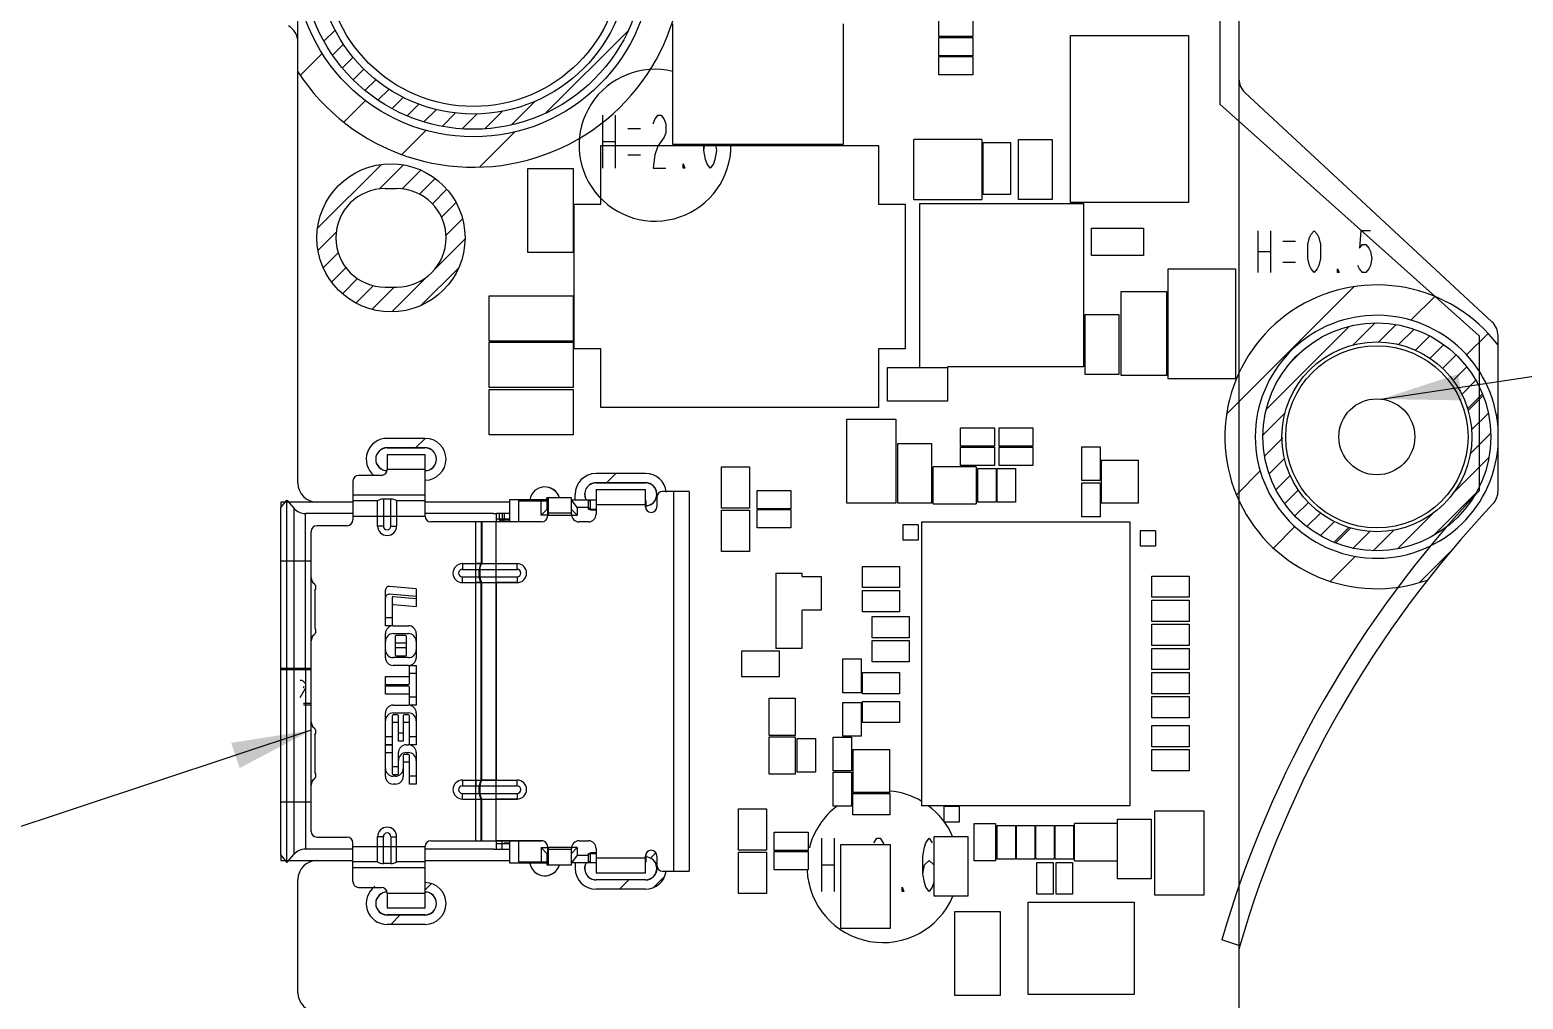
# Model space of a CAD drawing. Header units: millimetres. Extents: x 0 to 841, y 0 to 594.
# Drawn here: x 289.22 to 328.53, y 429.23 to 454.76 of the extents above; entities that cross this region are included whole.
import ezdxf

# ---------------------------------------------------------------- set-up
doc = ezdxf.new("R2010")
doc.units = ezdxf.units.MM
doc.header["$LTSCALE"] = 46.255
doc.layers.get('0').update_dxf_attribs({"linetype": 'CONTINUOUS'})
for name, color, linetype in [('ASSEM_MEM', 7, 'CONTINUOUS'), ('DETAIL', 7, 'CONTINUOUS'), ('TAI-T_TMPC0624H-1R5MG-D_2P_1', 7, 'CONTINUOUS'), ('TPC12_53', 7, 'CONTINUOUS'), ('TPC12_54', 7, 'CONTINUOUS'), ('TPC12_55', 7, 'CONTINUOUS')]:
    doc.layers.add(name, color=color, linetype=linetype)
doc.styles.get("Standard").update_dxf_attribs({"font": 'txt', "width": 0.8})
doc.dimstyles.get("Standard").update_dxf_attribs({"dimtxt": 3, "dimasz": 2.1, "dimexe": 2, "dimexo": 1, "dimtad": 1, "dimzin": 0, "dimdsep": 46, "dimtxsty": 'STANDARD', "dimblk": '_FILLED', "dimblk1": '_FILLED', "dimblk2": '_FILLED', "dimcen": 0.09, "dimazin": 0, "dimtol": 1, "dimtp": 0.01, "dimtm": 0.01, "dimtfac": 1, "dimtofl": 0, "dimtmove": 0, "dimatfit": 3, "dimldrblk": '_FILLED', "dimfxl": 1, "dimtolj": 1, "dimtzin": 0, "dimarcsym": 0})

# ---------------------------------------------------------------- blocks, each defined once
blk = doc.blocks.new('_FILLED')
at = {"color": 0, "linetype": 'BYBLOCK'}
blk.add_solid([(0, 0), (-1, 0.167), (-1, -0.167)], dxfattribs=at)

msp = doc.modelspace()

# ---------------------------------------------------------------- linework, layer by layer
at = {"layer": 'ASSEM_MEM', "color": 4, "linetype": 'CONTINUOUS'}
for p, q in [((296.277, 453.658), (296.277, 465.702)), ((320.547, 465.702), (320.547, 452.802)), ((321.047, 465.202), (321.047, 430.495)), ((320.547, 452.802), (327.367, 446.703)), ((327.707, 447.069), (321.207, 453.103)), ((298.577, 450.582), (298.877, 450.582)), ((298.577, 447.982), (298.877, 447.982)), ((327.367, 446.703), (327.367, 442.619)), ((327.867, 442.619), (327.867, 446.703)), ((299.627, 444.002), (298.627, 444.002)), ((299.627, 443.752), (298.627, 443.752)), ((305.427, 443.077), (304.127, 443.077)), ((305.427, 442.827), (304.127, 442.827)), ((295.827, 442.322), (295.827, 442.177)), ((297.727, 442.322), (295.827, 442.322)), ((301.852, 442.322), (299.627, 442.322)), ((303.577, 442.382), (303.577, 442.527)), ((295.827, 433.027), (295.827, 432.882)), ((295.827, 432.882), (297.727, 432.882)), ((299.627, 432.882), (301.852, 432.882)), ((303.577, 432.822), (303.577, 432.677)), ((305.427, 432.377), (304.127, 432.377)), ((305.427, 432.127), (304.127, 432.127)), ((299.627, 431.452), (298.627, 431.452)), ((299.627, 431.202), (298.627, 431.202)), ((321.067, 430.635), (320.593, 430.796))]:
    msp.add_line(p, q, dxfattribs=at)
at = {"layer": 'ASSEM_MEM', "color": 7, "linetype": 'CONTINUOUS'}
for p, q in [((321.047, 465.202), (321.047, 453.47)), ((306.148, 451.74), (306.148, 454.921)), ((310.626, 454.921), (310.626, 451.74)), ((313.15, 454.587), (313.15, 455.07)), ((314.039, 455.07), (314.039, 454.587)), ((314.039, 454.587), (313.15, 454.587)), ((313.15, 454.079), (313.15, 454.562)), ((313.15, 454.562), (314.039, 454.562)), ((314.039, 454.562), (314.039, 454.079)), ((316.614, 450.217), (316.614, 454.614)), ((316.614, 454.614), (319.718, 454.614)), ((319.718, 454.614), (319.718, 450.217)), ((314.039, 454.079), (313.15, 454.079)), ((313.15, 453.571), (313.15, 454.054)), ((313.15, 454.054), (314.039, 454.054)), ((314.039, 454.054), (314.039, 453.571)), ((296.277, 442.822), (296.277, 453.658)), ((314.039, 453.571), (313.15, 453.571)), ((327.707, 447.069), (321.207, 453.103)), ((310.626, 451.74), (306.148, 451.74)), ((312.494, 450.295), (312.494, 451.87)), ((314.28, 451.87), (312.494, 451.87)), ((314.28, 451.87), (314.28, 450.295)), ((314.312, 450.422), (314.312, 451.793)), ((314.312, 451.793), (315.036, 451.793)), ((315.036, 451.793), (315.036, 450.422)), ((315.245, 450.295), (315.245, 451.87)), ((315.245, 451.87), (316.134, 451.87)), ((316.134, 451.87), (316.134, 450.295)), ((302.329, 448.898), (302.329, 451.108)), ((302.329, 451.108), (303.523, 451.108)), ((303.523, 451.108), (303.523, 448.898)), ((298.577, 450.582), (298.877, 450.582)), ((315.036, 450.422), (314.312, 450.422)), ((312.494, 450.295), (314.28, 450.295)), ((312.65, 445.87), (312.65, 450.185)), ((312.65, 450.185), (316.952, 450.185)), ((316.134, 450.295), (315.245, 450.295)), ((319.718, 450.217), (316.614, 450.217)), ((316.952, 450.185), (316.952, 445.883)), ((317.163, 448.815), (317.163, 449.539)), ((317.163, 449.539), (318.534, 449.539)), ((318.534, 449.539), (318.534, 448.815)), ((303.523, 448.898), (302.329, 448.898)), ((318.534, 448.815), (317.163, 448.815)), ((319.182, 445.57), (319.182, 448.466)), ((319.182, 448.466), (320.96, 448.466)), ((320.96, 448.466), (320.96, 445.57)), ((298.877, 447.982), (298.877, 447.982)), ((301.313, 446.561), (301.313, 447.755)), ((301.313, 447.755), (303.523, 447.755)), ((303.523, 447.755), (303.523, 446.561)), ((317.95, 445.659), (317.95, 447.869)), ((317.95, 447.869), (319.144, 447.869)), ((319.144, 447.869), (319.144, 445.659)), ((316.998, 445.685), (316.998, 447.26)), ((316.998, 447.26), (317.887, 447.26)), ((317.887, 447.26), (317.887, 445.685)), ((303.523, 446.561), (301.313, 446.561)), ((301.313, 445.342), (301.313, 446.536)), ((301.313, 446.536), (303.523, 446.536)), ((303.523, 446.536), (303.523, 445.342)), ((311.801, 444.981), (311.801, 445.87)), ((311.801, 445.87), (313.376, 445.87)), ((316.952, 445.883), (313.376, 445.883)), ((313.376, 445.87), (313.376, 444.981)), ((303.523, 445.342), (301.313, 445.342)), ((317.887, 445.685), (316.998, 445.685)), ((319.144, 445.659), (317.95, 445.659)), ((320.96, 445.57), (319.182, 445.57)), ((301.313, 444.097), (301.313, 445.291)), ((301.313, 445.291), (303.523, 445.291)), ((303.523, 445.291), (303.523, 444.097)), ((313.376, 444.981), (311.801, 444.981)), ((310.724, 442.292), (310.724, 444.506)), ((310.724, 444.506), (312.019, 444.506)), ((312.019, 444.506), (312.019, 442.292)), ((313.721, 443.792), (313.721, 444.275)), ((313.721, 444.275), (314.61, 444.275)), ((314.61, 444.275), (314.61, 443.792)), ((314.737, 443.792), (314.737, 444.275)), ((314.737, 444.275), (315.626, 444.275)), ((315.626, 444.275), (315.626, 443.792)), ((298.632, 443.756), (299.622, 443.756)), ((303.523, 444.097), (301.313, 444.097)), ((312.07, 442.294), (312.07, 443.869)), ((312.07, 443.869), (312.959, 443.869)), ((312.959, 443.869), (312.959, 442.294)), ((314.61, 443.792), (313.721, 443.792)), ((313.721, 443.284), (313.721, 443.767)), ((313.721, 443.767), (314.61, 443.767)), ((314.61, 443.767), (314.61, 443.284)), ((315.626, 443.792), (314.737, 443.792)), ((314.737, 443.284), (314.737, 443.767)), ((314.737, 443.767), (315.626, 443.767)), ((315.626, 443.767), (315.626, 443.284)), ((316.909, 442.891), (316.909, 443.78)), ((316.909, 443.78), (317.391, 443.78)), ((317.391, 443.78), (317.391, 442.891)), ((298.627, 443.576), (298.627, 443.177)), ((298.629, 443.577), (299.625, 443.577)), ((299.627, 441.952), (299.627, 443.576)), ((317.423, 443.424), (317.423, 442.294)), ((317.423, 443.424), (318.401, 443.424)), ((318.401, 442.294), (318.401, 443.424)), ((298.477, 443.027), (297.877, 443.027)), ((307.426, 442.165), (307.426, 443.251)), ((307.426, 443.251), (308.163, 443.251)), ((308.163, 443.251), (308.163, 442.165)), ((312.997, 442.275), (312.997, 443.253)), ((314.128, 443.253), (312.997, 443.253)), ((314.61, 443.284), (313.721, 443.284)), ((314.128, 443.253), (314.128, 442.275)), ((314.178, 442.319), (314.178, 443.208)), ((314.178, 443.208), (314.661, 443.208)), ((314.661, 443.208), (314.661, 442.319)), ((314.686, 442.319), (314.686, 443.208)), ((314.686, 443.208), (315.169, 443.208)), ((315.626, 443.284), (314.737, 443.284)), ((315.169, 443.208), (315.169, 442.319)), ((297.727, 442.877), (297.727, 441.852)), ((304.127, 442.652), (304.127, 442.002)), ((304.127, 442.652), (305.427, 442.652)), ((304.129, 442.831), (305.425, 442.831)), ((305.427, 442.202), (305.427, 442.652)), ((306.577, 442.602), (305.877, 442.602)), ((306.577, 442.602), (306.577, 432.602)), ((308.366, 442.149), (308.366, 442.632)), ((308.366, 442.632), (309.255, 442.632)), ((309.255, 442.632), (309.255, 442.149)), ((317.391, 442.891), (316.909, 442.891)), ((316.909, 441.938), (316.909, 442.827)), ((316.909, 442.827), (317.391, 442.827)), ((317.391, 442.827), (317.391, 441.938)), ((327.867, 442.619), (327.867, 442.618)), ((295.827, 442.177), (295.984, 442.372)), ((295.827, 433.027), (295.827, 442.177)), ((295.984, 437.952), (295.984, 442.372)), ((295.984, 442.372), (296.18, 442.154)), ((298.377, 442.352), (297.727, 442.352)), ((298.377, 441.693), (298.377, 442.352)), ((298.727, 442.402), (298.527, 442.402)), ((298.877, 442.352), (298.877, 441.693)), ((299.627, 442.352), (298.877, 442.352)), ((301.852, 442.382), (301.852, 441.802)), ((302.877, 442.382), (301.852, 442.382)), ((302.086, 442.357), (302.086, 441.802)), ((302.086, 442.357), (302.827, 442.357)), ((302.677, 441.982), (302.677, 442.382)), ((302.827, 442.382), (302.827, 442.432)), ((303.477, 442.432), (302.827, 442.432)), ((302.827, 442.382), (302.827, 442.132)), ((302.847, 442.382), (302.847, 441.952)), ((302.877, 441.982), (302.877, 442.432)), ((303.477, 442.002), (303.477, 442.432)), ((303.627, 442.182), (303.477, 442.382)), ((303.477, 442.382), (304.127, 442.382)), ((303.627, 442.182), (303.627, 441.982)), ((303.927, 442.182), (303.627, 442.182)), ((303.927, 442.132), (303.927, 442.382)), ((303.927, 442.357), (303.977, 442.357)), ((303.977, 442.107), (303.977, 442.357)), ((305.447, 442.357), (305.427, 442.357)), ((305.447, 442.131), (305.447, 442.357)), ((305.727, 442.452), (305.727, 442.202)), ((308.163, 442.165), (307.426, 442.165)), ((312.019, 442.292), (310.724, 442.292)), ((312.959, 442.294), (312.07, 442.294)), ((312.997, 442.275), (314.128, 442.275)), ((314.661, 442.319), (314.178, 442.319)), ((315.169, 442.319), (314.686, 442.319)), ((318.401, 442.294), (317.423, 442.294)), ((297.727, 442.022), (296.477, 442.022)), ((301.43, 442.022), (299.627, 442.022)), ((302.697, 441.802), (299.777, 441.802)), ((301.502, 441.802), (301.502, 442.022)), ((301.852, 442.022), (301.502, 442.022)), ((301.852, 441.872), (301.502, 441.872)), ((301.588, 441.852), (301.852, 441.852)), ((302.827, 442.132), (302.677, 441.982)), ((302.847, 441.982), (302.677, 441.982)), ((302.847, 442.132), (302.827, 442.132)), ((302.847, 441.982), (302.877, 441.982)), ((303.627, 441.982), (303.477, 442.132)), ((303.48, 441.982), (303.627, 441.982)), ((303.927, 441.802), (303.677, 441.802)), ((303.977, 442.157), (303.927, 442.157)), ((304.127, 442.132), (303.927, 442.132)), ((304.127, 442.107), (303.977, 442.107)), ((307.426, 441.022), (307.426, 442.108)), ((307.426, 442.108), (308.163, 442.108)), ((308.163, 442.108), (308.163, 441.022)), ((309.255, 442.149), (308.366, 442.149)), ((308.366, 441.641), (308.366, 442.124)), ((308.366, 442.124), (309.255, 442.124)), ((309.255, 442.124), (309.255, 441.641)), ((312.698, 434.327), (312.698, 441.802)), ((312.698, 441.802), (318.173, 441.802)), ((317.391, 441.938), (316.909, 441.938)), ((318.173, 441.802), (318.173, 434.327)), ((296.627, 433.652), (296.627, 441.552)), ((297.577, 441.702), (296.777, 441.702)), ((309.255, 441.641), (308.366, 441.641)), ((308.163, 441.022), (307.426, 441.022)), ((300.609, 440.702), (300.959, 440.702)), ((300.609, 440.702), (302.047, 440.702)), ((301.121, 440.701), (301.1, 440.702)), ((301.121, 440.701), (302.047, 440.702)), ((311.137, 440.071), (311.137, 440.63)), ((311.137, 440.63), (312.115, 440.63)), ((312.115, 440.63), (312.115, 440.071)), ((300.609, 440.202), (302.047, 440.202)), ((301.1, 440.202), (300.959, 440.202)), ((301.1, 440.202), (301.121, 440.202)), ((301.121, 440.201), (301.497, 440.201)), ((302.047, 440.202), (301.497, 440.202)), ((308.862, 440.451), (308.862, 438.465)), ((308.862, 440.451), (309.548, 440.451)), ((309.548, 440.363), (309.548, 440.451)), ((309.548, 440.363), (310.05, 440.363)), ((310.05, 440.363), (310.05, 439.474)), ((318.757, 439.817), (318.757, 440.376)), ((318.757, 440.376), (319.735, 440.376)), ((319.735, 440.376), (319.735, 439.817)), ((296.727, 440.002), (296.727, 439.002)), ((298.582, 439.272), (298.582, 440.002)), ((299.392, 440.04), (298.691, 440.101)), ((299.392, 439.833), (298.691, 439.895)), ((298.762, 439.812), (298.762, 439.272)), ((298.789, 439.837), (299.392, 439.784)), ((299.392, 440.04), (299.392, 439.784)), ((299.392, 439.833), (299.392, 439.577)), ((312.115, 440.071), (311.137, 440.071)), ((311.137, 439.436), (311.137, 439.995)), ((311.137, 439.995), (312.115, 439.995)), ((312.115, 439.995), (312.115, 439.436)), ((319.735, 439.817), (318.757, 439.817)), ((298.582, 439.065), (298.582, 439.795)), ((298.762, 439.605), (298.762, 439.065)), ((298.789, 439.63), (299.392, 439.577)), ((309.548, 438.465), (309.548, 439.474)), ((310.05, 439.474), (309.548, 439.474)), ((312.115, 439.436), (311.137, 439.436)), ((318.757, 439.182), (318.757, 439.741)), ((318.757, 439.741), (319.735, 439.741)), ((319.735, 439.741), (319.735, 439.182)), ((298.762, 439.272), (298.582, 439.272)), ((298.762, 439.065), (298.582, 439.065)), ((298.787, 439.067), (299.187, 439.067)), ((311.392, 438.751), (311.392, 439.31)), ((311.392, 439.31), (312.37, 439.31)), ((312.37, 439.31), (312.37, 438.751)), ((319.735, 439.182), (318.757, 439.182)), ((318.757, 438.547), (318.757, 439.106)), ((318.757, 439.106), (319.735, 439.106)), ((319.735, 439.106), (319.735, 438.547)), ((298.582, 438.432), (298.582, 438.862)), ((298.582, 438.225), (298.582, 438.655)), ((298.787, 438.86), (299.187, 438.86)), ((298.837, 438.787), (298.837, 438.507)), ((299.112, 438.812), (298.862, 438.812)), ((299.137, 438.507), (299.137, 438.787)), ((299.392, 438.862), (299.392, 438.432)), ((299.392, 438.655), (299.392, 438.225)), ((312.37, 438.751), (311.392, 438.751)), ((311.392, 438.116), (311.392, 438.675)), ((311.392, 438.675), (312.37, 438.675)), ((312.37, 438.675), (312.37, 438.116)), ((298.837, 438.58), (298.837, 438.3)), ((299.112, 438.605), (298.862, 438.605)), ((299.112, 438.482), (298.862, 438.482)), ((298.862, 438.275), (299.112, 438.275)), ((299.137, 438.3), (299.137, 438.58)), ((307.959, 437.722), (307.959, 438.408)), ((307.959, 438.408), (308.943, 438.408)), ((309.545, 438.465), (308.86, 438.465)), ((308.943, 438.408), (308.943, 437.722)), ((319.735, 438.547), (318.757, 438.547)), ((318.757, 437.912), (318.757, 438.471)), ((318.757, 438.471), (319.735, 438.471)), ((319.735, 438.471), (319.735, 437.912)), ((295.827, 437.952), (296.627, 437.952)), ((296.605, 437.902), (295.827, 437.902)), ((295.984, 432.832), (295.984, 437.902)), ((299.187, 438.227), (298.787, 438.227)), ((299.187, 438.02), (298.787, 438.02)), ((299.212, 437.754), (299.212, 438.022)), ((299.212, 438.022), (299.392, 438.022)), ((299.392, 438.022), (299.392, 437.182)), ((310.622, 437.303), (310.622, 438.192)), ((310.622, 438.192), (311.105, 438.192)), ((311.105, 438.192), (311.105, 437.303)), ((312.37, 438.116), (311.392, 438.116)), ((319.735, 437.912), (318.757, 437.912)), ((298.582, 437.474), (298.582, 437.729)), ((298.582, 437.729), (299.187, 437.729)), ((298.582, 437.268), (298.582, 437.523)), ((298.582, 437.523), (299.187, 437.523)), ((299.187, 437.474), (298.582, 437.474)), ((299.212, 437.548), (299.212, 437.815)), ((299.212, 437.815), (299.392, 437.815)), ((299.212, 437.182), (299.212, 437.449)), ((299.392, 437.815), (299.392, 436.975)), ((308.943, 437.722), (307.959, 437.722)), ((311.137, 437.277), (311.137, 437.836)), ((311.137, 437.836), (312.115, 437.836)), ((312.115, 437.836), (312.115, 437.277)), ((318.757, 437.277), (318.757, 437.836)), ((318.757, 437.836), (319.735, 437.836)), ((319.735, 437.836), (319.735, 437.277)), ((296.341, 437.177), (296.47, 437.402)), ((299.187, 437.268), (298.582, 437.268)), ((299.212, 436.975), (299.212, 437.242)), ((299.392, 437.182), (299.212, 437.182)), ((308.679, 436.176), (308.679, 437.16)), ((308.679, 437.16), (309.365, 437.16)), ((309.365, 437.16), (309.365, 436.176)), ((311.105, 437.303), (310.622, 437.303)), ((312.115, 437.277), (311.137, 437.277)), ((311.137, 436.515), (311.137, 437.074)), ((311.137, 437.074), (312.115, 437.074)), ((312.115, 437.074), (312.115, 436.515)), ((319.735, 437.277), (318.757, 437.277)), ((318.757, 436.642), (318.757, 437.201)), ((318.757, 437.201), (319.735, 437.201)), ((319.735, 437.201), (319.735, 436.642)), ((296.427, 437.027), (296.627, 437.027)), ((296.627, 436.977), (296.427, 436.977)), ((298.582, 436.137), (298.582, 436.772)), ((298.762, 436.697), (298.762, 436.137)), ((298.787, 436.977), (299.187, 436.977)), ((298.787, 436.77), (299.187, 436.77)), ((298.9, 436.722), (298.787, 436.722)), ((298.925, 436.237), (298.925, 436.697)), ((299.05, 436.697), (299.05, 436.237)), ((299.187, 436.722), (299.075, 436.722)), ((299.392, 436.975), (299.212, 436.975)), ((299.212, 436.137), (299.212, 436.697)), ((299.392, 436.772), (299.392, 436.137)), ((310.622, 436.16), (310.622, 437.049)), ((310.622, 437.049), (311.105, 437.049)), ((311.105, 437.049), (311.105, 436.16)), ((298.582, 435.93), (298.582, 436.565)), ((298.762, 436.49), (298.762, 435.93)), ((298.899, 436.515), (298.787, 436.515)), ((298.924, 436.03), (298.924, 436.49)), ((299.049, 436.49), (299.049, 436.03)), ((299.187, 436.515), (299.074, 436.515)), ((299.212, 435.93), (299.212, 436.49)), ((299.392, 436.565), (299.392, 435.93)), ((312.115, 436.515), (311.137, 436.515)), ((319.735, 436.642), (318.757, 436.642)), ((318.757, 435.88), (318.757, 436.439)), ((318.757, 436.439), (319.735, 436.439)), ((319.735, 436.439), (319.735, 435.88)), ((296.727, 436.202), (296.727, 435.202)), ((298.762, 436.137), (298.582, 436.137)), ((298.582, 435.307), (298.582, 435.932)), ((298.582, 435.932), (298.762, 435.932)), ((298.762, 435.93), (298.582, 435.93)), ((298.762, 435.932), (298.762, 435.382)), ((299.049, 436.03), (298.924, 436.03)), ((299.05, 436.237), (298.925, 436.237)), ((299.13, 435.932), (299.187, 435.932)), ((299.392, 436.137), (299.212, 436.137)), ((299.392, 435.93), (299.212, 435.93)), ((309.365, 436.176), (308.679, 436.176)), ((308.679, 435.16), (308.679, 436.144)), ((308.679, 436.144), (309.365, 436.144)), ((309.365, 436.144), (309.365, 435.16)), ((309.416, 435.207), (309.416, 436.096)), ((309.416, 436.096), (309.898, 436.096)), ((309.898, 436.096), (309.898, 435.207)), ((310.368, 435.245), (310.368, 436.134)), ((310.368, 436.134), (310.851, 436.134)), ((311.105, 436.16), (310.622, 436.16)), ((310.851, 436.134), (310.851, 435.245)), ((319.735, 435.88), (318.757, 435.88)), ((298.582, 435.1), (298.582, 435.725)), ((298.582, 435.725), (298.762, 435.725)), ((298.762, 435.725), (298.762, 435.175)), ((298.924, 435.175), (298.924, 435.52)), ((298.925, 435.382), (298.925, 435.727)), ((299.05, 435.652), (299.05, 435.307)), ((299.187, 435.677), (299.075, 435.677)), ((299.129, 435.725), (299.187, 435.725)), ((299.212, 435.102), (299.212, 435.652)), ((299.392, 435.727), (299.392, 435.102)), ((299.392, 435.52), (299.392, 434.895)), ((310.883, 435.804), (310.883, 434.674)), ((310.883, 435.804), (311.861, 435.804)), ((311.861, 434.674), (311.861, 435.804)), ((318.757, 435.245), (318.757, 435.804)), ((318.757, 435.804), (319.735, 435.804)), ((319.735, 435.804), (319.735, 435.245)), ((298.787, 435.357), (298.9, 435.357)), ((298.787, 435.15), (298.899, 435.15)), ((298.845, 435.102), (298.787, 435.102)), ((299.049, 435.445), (299.049, 435.1)), ((299.187, 435.47), (299.074, 435.47)), ((299.212, 434.895), (299.212, 435.445)), ((299.392, 435.102), (299.212, 435.102)), ((309.365, 435.16), (308.679, 435.16)), ((309.898, 435.207), (309.416, 435.207)), ((310.851, 435.245), (310.368, 435.245)), ((310.368, 434.318), (310.368, 435.207)), ((310.368, 435.207), (310.851, 435.207)), ((310.851, 435.207), (310.851, 434.318)), ((319.735, 435.245), (318.757, 435.245)), ((298.844, 434.895), (298.787, 434.895)), ((299.392, 434.895), (299.212, 434.895)), ((300.609, 435.002), (302.047, 435.002)), ((300.609, 435.002), (300.959, 435.002)), ((300.959, 435.001), (301.1, 435.001)), ((301.1, 435.002), (301.121, 435.002)), ((300.609, 434.502), (302.047, 434.502)), ((301.1, 434.502), (301.121, 434.502)), ((301.121, 434.502), (301.497, 434.502)), ((302.047, 434.502), (301.497, 434.502)), ((310.851, 434.318), (310.368, 434.318)), ((311.861, 434.674), (310.883, 434.674)), ((310.884, 434.09), (310.884, 434.649)), ((310.884, 434.649), (311.862, 434.649)), ((311.862, 434.649), (311.862, 434.09)), ((318.173, 434.327), (312.698, 434.327)), ((307.878, 433.159), (307.878, 434.245)), ((307.878, 434.245), (308.615, 434.245)), ((308.615, 434.245), (308.615, 433.159)), ((311.862, 434.09), (310.884, 434.09)), ((317.849, 432.401), (317.849, 433.975)), ((317.849, 433.975), (318.738, 433.975)), ((318.738, 433.975), (318.738, 432.401)), ((318.829, 431.975), (318.829, 434.19)), ((318.829, 434.19), (320.124, 434.19)), ((320.124, 434.19), (320.124, 431.975)), ((308.818, 433.143), (308.818, 433.626)), ((308.818, 433.626), (309.707, 433.626)), ((309.707, 433.626), (309.707, 433.143)), ((313.023, 431.943), (313.023, 433.518)), ((313.023, 433.518), (313.912, 433.518)), ((313.912, 433.518), (313.912, 431.943)), ((314.077, 432.877), (314.077, 433.855)), ((314.077, 433.855), (314.636, 433.855)), ((314.636, 433.855), (314.636, 432.877)), ((314.686, 432.921), (314.686, 433.81)), ((314.686, 433.81), (315.169, 433.81)), ((315.169, 433.81), (315.169, 432.921)), ((315.194, 432.921), (315.194, 433.81)), ((315.194, 433.81), (315.677, 433.81)), ((315.677, 433.81), (315.677, 432.921)), ((315.702, 432.921), (315.702, 433.81)), ((315.702, 433.81), (316.185, 433.81)), ((316.185, 433.81), (316.185, 432.921)), ((316.21, 432.921), (316.21, 433.81)), ((316.21, 433.81), (316.693, 433.81)), ((316.693, 433.81), (316.693, 432.921)), ((316.718, 432.877), (316.718, 433.855)), ((317.849, 433.855), (316.718, 433.855)), ((297.727, 433.182), (296.477, 433.182)), ((296.777, 433.502), (297.577, 433.502)), ((297.727, 432.327), (297.727, 433.352)), ((298.377, 432.852), (298.377, 433.511)), ((298.877, 432.852), (298.877, 433.511)), ((299.627, 431.628), (299.627, 433.252)), ((301.43, 433.182), (299.627, 433.182)), ((299.777, 433.402), (302.697, 433.402)), ((302.697, 433.402), (301.497, 433.402)), ((301.502, 433.182), (301.502, 433.402)), ((301.502, 433.332), (301.852, 433.332)), ((301.502, 433.182), (301.852, 433.182)), ((301.703, 433.352), (301.852, 433.352)), ((301.852, 433.402), (301.852, 432.822)), ((302.086, 433.402), (302.086, 432.847)), ((302.677, 433.222), (302.677, 432.822)), ((302.827, 433.072), (302.677, 433.222)), ((302.677, 433.222), (302.847, 433.222)), ((302.847, 433.252), (302.847, 432.822)), ((302.847, 433.222), (302.877, 433.222)), ((302.877, 432.772), (302.877, 433.222)), ((303.477, 433.072), (303.627, 433.222)), ((303.477, 432.772), (303.477, 433.202)), ((303.627, 433.222), (303.48, 433.222)), ((303.627, 433.222), (303.627, 433.022)), ((303.677, 433.402), (303.927, 433.402)), ((304.127, 433.202), (304.127, 432.552)), ((308.615, 433.159), (307.878, 433.159)), ((309.707, 433.143), (308.818, 433.143)), ((310.57, 431.093), (310.57, 433.308)), ((310.57, 433.308), (311.865, 433.308)), ((311.865, 433.308), (311.865, 431.093)), ((295.827, 433.027), (295.984, 432.832)), ((295.984, 432.832), (296.18, 433.049)), ((296.777, 432.882), (297.727, 432.882)), ((298.377, 432.852), (297.727, 432.852)), ((298.727, 432.802), (298.527, 432.802)), ((299.627, 432.852), (298.877, 432.852)), ((299.627, 432.882), (301.852, 432.882)), ((301.852, 432.822), (302.877, 432.822)), ((302.086, 432.847), (302.827, 432.847)), ((302.827, 433.072), (302.827, 432.822)), ((302.827, 433.072), (302.847, 433.072)), ((302.827, 432.822), (302.827, 432.772)), ((302.827, 432.772), (303.477, 432.772)), ((303.627, 433.022), (303.477, 432.822)), ((304.127, 432.822), (303.477, 432.822)), ((303.627, 433.022), (303.927, 433.022)), ((303.927, 432.822), (303.927, 433.072)), ((303.927, 433.072), (304.127, 433.072)), ((303.977, 433.047), (303.927, 433.047)), ((303.977, 432.847), (303.927, 432.847)), ((303.977, 432.847), (303.977, 433.097)), ((303.977, 433.097), (304.127, 433.097)), ((305.427, 432.552), (305.427, 433.002)), ((305.427, 432.847), (305.447, 432.847)), ((305.447, 432.847), (305.447, 433.072)), ((305.727, 433.002), (305.727, 432.752)), ((307.878, 432.016), (307.878, 433.102)), ((307.878, 433.102), (308.615, 433.102)), ((308.615, 433.102), (308.615, 432.016)), ((308.818, 432.635), (308.818, 433.118)), ((308.818, 433.118), (309.707, 433.118)), ((309.707, 433.118), (309.707, 432.635)), ((314.636, 432.877), (314.077, 432.877)), ((315.169, 432.921), (314.686, 432.921)), ((315.677, 432.921), (315.194, 432.921)), ((316.185, 432.921), (315.702, 432.921)), ((315.728, 431.994), (315.728, 432.832)), ((315.728, 432.832), (316.16, 432.832)), ((316.16, 432.832), (316.16, 431.994)), ((316.693, 432.921), (316.21, 432.921)), ((316.236, 431.994), (316.236, 432.832)), ((316.236, 432.832), (316.668, 432.832)), ((316.668, 432.832), (316.668, 431.994)), ((316.718, 432.877), (317.849, 432.877)), ((296.277, 429.402), (296.277, 432.382)), ((305.427, 432.552), (304.127, 432.552)), ((305.425, 432.372), (304.129, 432.372)), ((305.877, 432.602), (306.577, 432.602)), ((309.707, 432.635), (308.818, 432.635)), ((318.738, 432.401), (317.849, 432.401)), ((297.877, 432.177), (298.477, 432.177)), ((298.627, 432.027), (298.627, 431.628)), ((308.615, 432.016), (307.878, 432.016)), ((313.912, 431.943), (313.023, 431.943)), ((316.16, 431.994), (315.728, 431.994)), ((316.668, 431.994), (316.236, 431.994)), ((320.124, 431.975), (318.829, 431.975)), ((298.627, 431.627), (298.627, 431.628)), ((298.628, 431.627), (298.627, 431.627)), ((298.628, 431.627), (298.629, 431.627)), ((298.629, 431.627), (298.628, 431.627)), ((298.628, 431.627), (298.628, 431.627)), ((299.625, 431.627), (298.629, 431.627)), ((315.502, 429.356), (315.502, 431.787)), ((315.502, 431.787), (318.291, 431.787)), ((318.291, 431.787), (318.291, 429.356)), ((299.622, 431.447), (298.632, 431.447)), ((313.569, 429.328), (313.569, 431.538)), ((313.569, 431.538), (314.763, 431.538)), ((314.763, 431.538), (314.763, 429.328)), ((311.865, 431.093), (310.57, 431.093)), ((321.047, 430.495), (321.047, 422.802)), ((321.047, 430.495), (321.047, 422.801)), ((314.763, 429.328), (313.569, 429.328)), ((318.291, 429.356), (315.502, 429.356))]:
    msp.add_line(p, q, dxfattribs=at)
at = {"layer": 'ASSEM_MEM', "color": 2, "linetype": 'CONTINUOUS'}
for p, q in [((296.962, 454.459), (297.258, 454.754)), ((302.796, 452.562), (304.977, 454.743)), ((297.19, 454.092), (297.482, 454.384)), ((296.341, 453.561), (296.919, 454.139)), ((297.446, 453.754), (297.737, 454.044)), ((297.731, 453.444), (298.02, 453.732)), ((298.044, 453.162), (298.329, 453.447)), ((298.385, 452.908), (298.678, 453.201)), ((297.486, 452.327), (298.056, 452.897)), ((298.755, 452.684), (299.059, 452.987)), ((299.158, 452.492), (299.473, 452.807)), ((301.893, 452.253), (302.515, 452.876)), ((299.595, 452.334), (299.926, 452.666)), ((300.073, 452.218), (300.429, 452.574)), ((300.602, 452.151), (300.999, 452.549)), ((301.196, 452.152), (301.669, 452.624)), ((299.012, 451.475), (299.648, 452.111)), ((301.06, 451.144), (301.986, 452.07)), ((296.793, 449.533), (298.476, 451.216)), ((298.429, 450.573), (299.059, 451.203)), ((299.024, 450.573), (299.515, 451.065)), ((299.479, 450.434), (299.891, 450.846)), ((299.818, 450.179), (300.2, 450.56)), ((300.058, 449.824), (300.443, 450.209)), ((300.175, 449.347), (300.612, 449.783)), ((296.806, 448.95), (297.286, 449.43)), ((299.889, 448.465), (300.677, 449.254)), ((296.944, 448.494), (297.338, 448.888)), ((297.163, 448.118), (297.541, 448.496)), ((299.517, 447.499), (300.51, 448.492)), ((297.449, 447.809), (297.846, 448.207)), ((298.755, 447.332), (299.693, 448.27)), ((297.8, 447.566), (298.256, 448.022)), ((298.226, 447.397), (298.811, 447.982)), ((320.722, 444.64), (324.079, 447.997)), ((325.574, 447.113), (326.201, 447.74)), ((321.768, 444.773), (323.946, 446.951)), ((324.044, 446.455), (324.631, 447.041)), ((324.72, 446.536), (325.183, 446.999)), ((325.25, 446.471), (325.656, 446.878)), ((325.693, 446.32), (326.071, 446.698)), ((327.04, 446.2), (327.606, 446.766)), ((322.436, 446.037), (322.682, 446.282)), ((326.077, 446.109), (326.438, 446.47)), ((326.407, 445.844), (326.762, 446.199)), ((326.683, 445.525), (327.043, 445.886)), ((326.909, 445.157), (327.282, 445.53)), ((327.063, 444.777), (327.456, 445.171)), ((327.079, 444.732), (327.474, 445.127)), ((321.677, 444.088), (322.26, 444.671)), ((327.165, 444.223), (327.611, 444.669)), ((327.827, 444.608), (327.867, 444.649)), ((327.132, 443.596), (327.676, 444.14)), ((299.377, 443.752), (299.627, 444.002)), ((321.72, 443.536), (322.201, 444.018)), ((321.841, 443.063), (322.248, 443.47)), ((326.669, 442.538), (327.627, 443.497)), ((304.398, 442.827), (304.648, 443.077)), ((320.979, 442.518), (321.605, 443.145)), ((322.021, 442.648), (322.396, 443.023)), ((322.248, 442.281), (322.611, 442.643)), ((326.158, 441.433), (327.286, 442.561)), ((322.52, 441.957), (322.877, 442.315)), ((322.833, 441.676), (323.192, 442.035)), ((323.189, 441.437), (323.56, 441.808)), ((325.222, 441.092), (326.179, 442.048)), ((321.953, 441.113), (322.519, 441.679)), ((323.548, 441.262), (323.943, 441.657)), ((323.592, 441.245), (323.991, 441.644)), ((324.049, 441.108), (324.491, 441.55)), ((324.579, 441.043), (325.121, 441.585)), ((325.799, 440.202), (326.606, 441.009)), ((323.452, 440.234), (324.11, 440.892)), ((305.56, 432.946), (305.7, 433.086)), ((304.741, 432.127), (304.991, 432.377)), ((305.632, 432.166), (305.937, 432.472)), ((299.627, 432.109), (299.794, 432.276)), ((298.72, 431.202), (298.97, 431.452))]:
    msp.add_line(p, q, dxfattribs=at)
at = {"layer": 'ASSEM_MEM', "color": 40, "linetype": 'CONTINUOUS'}
for p, q in [((304.297, 452.516), (304.297, 451.116)), ((304.631, 452.516), (304.631, 451.116)), ((305.631, 452.282), (305.672, 452.399)), ((305.672, 452.399), (305.756, 452.516)), ((305.756, 452.516), (305.839, 452.516)), ((305.839, 452.516), (305.922, 452.399)), ((305.922, 452.399), (305.964, 452.282)), ((304.964, 452.166), (305.297, 452.166)), ((305.964, 452.049), (305.922, 451.932)), ((305.964, 452.282), (305.964, 452.049)), ((304.297, 451.816), (304.631, 451.816)), ((305.756, 451.699), (305.672, 451.466)), ((305.922, 451.932), (305.756, 451.699)), ((306.964, 451.582), (306.992, 451.74)), ((306.964, 451.582), (306.964, 451.74)), ((307.269, 451.74), (307.297, 451.582)), ((304.964, 451.466), (305.297, 451.466)), ((305.672, 451.466), (305.631, 451.116)), ((306.422, 451.116), (306.422, 451.232)), ((306.422, 451.232), (306.464, 451.116)), ((307.006, 451.349), (306.964, 451.582)), ((307.047, 451.232), (307.006, 451.349)), ((307.131, 451.116), (307.047, 451.232)), ((307.214, 451.232), (307.131, 451.116)), ((307.256, 451.349), (307.214, 451.232)), ((307.297, 451.582), (307.256, 451.349)), ((305.631, 451.116), (305.964, 451.116)), ((306.464, 451.116), (306.422, 451.116)), ((321.547, 449.47), (321.547, 448.37)), ((321.876, 449.47), (321.876, 448.37)), ((322.862, 449.103), (322.903, 449.287)), ((322.903, 449.287), (322.944, 449.378)), ((322.944, 449.378), (323.027, 449.47)), ((323.027, 449.47), (323.109, 449.378)), ((323.109, 449.378), (323.15, 449.287)), ((323.15, 449.287), (323.191, 449.103)), ((324.259, 449.47), (324.218, 449.012)), ((324.506, 449.47), (324.259, 449.47)), ((321.547, 448.92), (321.876, 448.92)), ((322.205, 449.195), (322.533, 449.195)), ((322.862, 448.737), (322.862, 449.103)), ((323.191, 449.103), (323.191, 448.737)), ((324.218, 449.012), (324.301, 449.103)), ((324.301, 449.103), (324.383, 449.103)), ((324.383, 449.103), (324.465, 449.012)), ((324.465, 449.012), (324.506, 448.92)), ((324.506, 448.92), (324.547, 448.737)), ((322.205, 448.645), (322.533, 448.645)), ((322.903, 448.553), (322.862, 448.737)), ((322.944, 448.462), (322.903, 448.553)), ((323.027, 448.37), (322.944, 448.462)), ((323.109, 448.462), (323.027, 448.37)), ((323.15, 448.553), (323.109, 448.462)), ((323.191, 448.737), (323.15, 448.553)), ((323.643, 448.37), (323.643, 448.462)), ((323.643, 448.462), (323.684, 448.37)), ((324.218, 448.462), (324.177, 448.553)), ((324.301, 448.37), (324.218, 448.462)), ((324.465, 448.462), (324.383, 448.37)), ((324.506, 448.553), (324.465, 448.462)), ((324.547, 448.737), (324.506, 448.553)), ((323.684, 448.37), (323.643, 448.37)), ((324.383, 448.37), (324.301, 448.37)), ((310.059, 433.469), (310.059, 432.069)), ((310.392, 433.469), (310.392, 432.069)), ((311.434, 433.352), (311.517, 433.469)), ((311.517, 433.469), (311.601, 433.469)), ((311.601, 433.469), (311.684, 433.352)), ((311.684, 433.352), (311.7, 433.308)), ((312.726, 433.002), (312.767, 433.235)), ((312.767, 433.235), (312.809, 433.352)), ((312.809, 433.352), (312.892, 433.469)), ((312.892, 433.469), (312.976, 433.352)), ((310.059, 432.769), (310.392, 432.769)), ((312.726, 432.535), (312.726, 433.002)), ((312.726, 432.535), (312.767, 432.769)), ((312.767, 432.769), (312.892, 432.885)), ((312.892, 432.885), (313.017, 432.769)), ((312.767, 432.302), (312.726, 432.535)), ((312.184, 432.069), (312.184, 432.185)), ((312.184, 432.185), (312.226, 432.069)), ((312.226, 432.069), (312.184, 432.069)), ((312.809, 432.185), (312.767, 432.302)), ((312.892, 432.069), (312.809, 432.185)), ((312.976, 432.185), (312.892, 432.069)), ((313.017, 432.302), (312.976, 432.185))]:
    msp.add_line(p, q, dxfattribs=at)
at = {"layer": 'ASSEM_MEM', "color": 9, "linetype": 'CONTINUOUS'}
for p, q in [((299.627, 443.177), (298.627, 443.177)), ((306.177, 432.602), (306.177, 442.602)), ((299.627, 442.502), (297.727, 442.502)), ((298.527, 442.402), (298.527, 441.693)), ((298.727, 441.693), (298.727, 442.402)), ((302.848, 442.382), (302.848, 442.432)), ((302.856, 442.432), (302.856, 442.382)), ((305.427, 442.252), (304.127, 442.252)), ((296.18, 437.952), (296.18, 442.154)), ((296.477, 437.952), (296.477, 442.022)), ((297.727, 441.952), (299.627, 441.952)), ((300.959, 433.402), (300.959, 441.802)), ((301.1, 441.802), (301.1, 440.702)), ((301.121, 441.802), (301.121, 440.701)), ((301.497, 433.402), (301.497, 441.802)), ((301.588, 441.852), (301.588, 442.022)), ((301.624, 441.802), (301.588, 441.852)), ((301.652, 442.022), (301.652, 441.802)), ((301.702, 441.802), (301.703, 441.852)), ((301.703, 442.022), (301.703, 441.852)), ((303.477, 442.032), (302.877, 442.032)), ((302.877, 441.982), (303.478, 441.982)), ((298.527, 441.693), (298.377, 441.693)), ((298.727, 441.693), (298.877, 441.693)), ((295.827, 440.772), (296.627, 440.772)), ((300.609, 440.702), (300.609, 440.552)), ((302.047, 440.552), (302.047, 440.702)), ((300.609, 440.552), (302.047, 440.552)), ((300.609, 440.202), (300.609, 440.352)), ((300.609, 440.352), (302.047, 440.352)), ((300.959, 435.002), (300.959, 440.202)), ((301.053, 440.352), (301.053, 440.552)), ((301.074, 440.352), (301.074, 440.552)), ((301.1, 435.002), (301.1, 440.202)), ((301.1, 440.202), (301.1, 435.002)), ((301.121, 435.002), (301.121, 440.202)), ((301.121, 435.002), (301.121, 440.202)), ((301.497, 440.202), (301.497, 435.002)), ((302.047, 440.352), (302.047, 440.202)), ((296.18, 433.049), (296.18, 437.902)), ((296.477, 437.902), (296.477, 433.182)), ((300.609, 435.002), (300.609, 434.852)), ((300.609, 434.852), (302.047, 434.852)), ((300.959, 435.002), (300.959, 434.852)), ((301.053, 434.652), (301.053, 434.852)), ((301.074, 434.652), (301.074, 434.852)), ((302.047, 434.852), (302.047, 435.002)), ((295.827, 434.432), (296.627, 434.432)), ((300.609, 434.502), (300.609, 434.652)), ((300.609, 434.652), (302.047, 434.652)), ((301.1, 433.402), (301.1, 434.502)), ((301.121, 433.402), (301.121, 434.502)), ((302.047, 434.652), (302.047, 434.502)), ((297.727, 433.252), (299.627, 433.252)), ((298.527, 433.511), (298.377, 433.511)), ((298.527, 432.802), (298.527, 433.511)), ((298.727, 433.511), (298.727, 432.802)), ((298.727, 433.511), (298.877, 433.511)), ((301.652, 433.182), (301.652, 433.402)), ((303.478, 433.222), (302.877, 433.222)), ((303.477, 433.172), (302.877, 433.172)), ((302.848, 432.772), (302.848, 432.822)), ((302.856, 432.822), (302.856, 432.772)), ((304.127, 432.952), (305.427, 432.952)), ((297.727, 432.702), (299.627, 432.702)), ((298.627, 432.027), (299.627, 432.027))]:
    msp.add_line(p, q, dxfattribs=at)
at = {"layer": 'ASSEM_MEM', "color": 4, "linetype": 'CONTINUOUS'}
for centre, radius in [((300.897, 456.642), 4.7), ((300.897, 456.642), 4.5), ((298.727, 449.282), 1.95), ((324.677, 444.042), 3)]:
    msp.add_circle(centre, radius, dxfattribs=at)
at = {"layer": 'ASSEM_MEM', "color": 7, "linetype": 'CONTINUOUS'}
for centre, radius in [((300.897, 456.642), 4.1), ((300.897, 456.642), 3.9), ((324.677, 444.042), 2.5), ((324.677, 444.042), 2.4), ((324.677, 444.042), 1)]:
    msp.add_circle(centre, radius, dxfattribs=at)
at = {"layer": 'ASSEM_MEM', "color": 4, "linetype": 'CONTINUOUS'}
for centre, radius, start, end in [((300.897, 456.642), 5.5, 212.8599, 7.1545), ((295.777, 454.436), 0.5, 0, 60), ((305.677, 451.722), 2, 76.3699, 360), ((321.547, 453.47), 0.5, 180, 227.13), ((298.577, 449.282), 1.3, 90, 270), ((298.877, 449.282), 1.3, 270, 90), ((324.677, 444.042), 4, 37.108, 289.4295), ((324.677, 444.042), 3.2, 4.5308, 355.4692), ((327.367, 446.703), 0.5, 0, 47.13), ((298.627, 443.452), 0.55, 90, 230.6142), ((298.627, 443.452), 0.3, 90, 270), ((299.627, 443.452), 0.55, 270, 90), ((299.627, 443.452), 0.3, 270, 90), ((304.127, 442.527), 0.55, 90, 180), ((305.427, 442.527), 0.55, 6, 90), ((302.777, 442.322), 0.4, 15.9675, 171.3713), ((304.127, 442.527), 0.3, 90, 208.9305), ((305.427, 442.527), 0.3, 270, 90), ((348.617, 422.592), 29.2, 136.6972, 163.682), ((327.367, 442.619), 0.5, 316.6972, 360), ((348.617, 422.592), 28.7, 136.6972, 163.7253), ((311.677, 432.722), 2, 59.2751, 84.7218), ((311.677, 432.722), 2, 127.0323, 165.6), ((311.677, 432.722), 2, 23.4694, 53.4134), ((302.777, 432.882), 0.4, 188.6287, 344.0325), ((304.127, 432.677), 0.3, 148.2674, 270), ((305.427, 432.677), 0.3, 270, 90), ((304.127, 432.677), 0.55, 180, 270), ((305.427, 432.677), 0.55, 270, 352.1592), ((311.677, 432.722), 2, 182.479, 337.09), ((298.627, 431.752), 0.55, 126, 270), ((298.627, 431.752), 0.3, 90, 270), ((299.627, 431.752), 0.55, 270, 90), ((299.627, 431.752), 0.3, 270, 90), ((321.547, 430.495), 0.5, 163.7253, 180)]:
    msp.add_arc(centre, radius, start, end, dxfattribs=at)
at = {"layer": 'ASSEM_MEM', "color": 7, "linetype": 'CONTINUOUS'}
for centre, radius, start, end in [((321.547, 453.47), 0.5, 180.011, 227.1226), ((298.577, 449.282), 1.3, 90, 270), ((298.877, 449.282), 1.3, 270, 90), ((327.367, 446.703), 0.5, 0, 47.1199), ((298.632, 443.452), 0.305, 90, 270), ((299.622, 443.452), 0.305, 270, 90), ((297.877, 442.877), 0.15, 90, 180), ((298.477, 443.177), 0.15, 270, 360), ((296.777, 442.822), 0.5, 180.0081, 269.9919), ((302.777, 442.322), 0.4, 16.7011, 170.7124), ((304.129, 442.527), 0.305, 90, 209.1814), ((305.425, 442.527), 0.305, 278.2447, 90), ((305.877, 442.452), 0.15, 90, 180), ((327.367, 442.619), 0.5, 316.6956, 360), ((298.527, 442.152), 0.25, 90, 126.8699), ((298.727, 442.152), 0.25, 53.1301, 90), ((304.127, 442.527), 0.3, 208.9305, 210), ((305.577, 442.202), 0.15, 180, 360), ((348.617, 422.592), 28.7, 136.6979, 163.726), ((296.477, 442.422), 0.4, 222, 270), ((297.577, 441.852), 0.15, 270, 360), ((299.777, 441.952), 0.15, 180, 269.9627), ((302.697, 441.952), 0.15, 270, 360), ((303.677, 442.002), 0.2, 180, 270), ((303.927, 442.002), 0.2, 270, 360), ((296.777, 441.552), 0.15, 90, 180), ((298.627, 441.693), 0.25, 180, 360), ((300.609, 440.452), 0.25, 90, 270), ((302.047, 440.452), 0.25, 270, 90), ((296.827, 440.333), 0.2, 180, 232.0201), ((296.627, 440.077), 0.125, 320.2849, 52.0201), ((298.682, 440.002), 0.1, 85, 180), ((298.682, 439.795), 0.1, 84.9424, 180), ((298.787, 439.812), 0.025, 85, 180), ((298.787, 439.605), 0.025, 84.5439, 179.9999), ((298.787, 438.862), 0.205, 90, 180), ((299.187, 438.862), 0.205, 0, 90), ((296.827, 438.671), 0.2, 127.9799, 180), ((296.627, 438.927), 0.125, 307.9799, 39.7151), ((298.787, 438.655), 0.205, 89.9441, 180), ((298.862, 438.787), 0.025, 90, 180), ((299.112, 438.787), 0.025, 0, 90), ((299.187, 438.655), 0.205, 0, 90), ((298.787, 438.432), 0.205, 180, 270), ((298.862, 438.58), 0.025, 90, 180), ((298.862, 438.507), 0.025, 180, 270), ((298.862, 438.3), 0.025, 180.0035, 270), ((299.112, 438.58), 0.025, 0, 90), ((299.112, 438.507), 0.025, 270, 360), ((299.112, 438.3), 0.025, 270.6875, 359.1486), ((299.187, 438.432), 0.205, 270, 360), ((296.605, 437.752), 0.15, 81.4036, 90), ((298.787, 438.225), 0.205, 180, 270), ((299.187, 438.225), 0.205, 270.0559, 360), ((296.341, 437.477), 0.15, 330, 90), ((296.341, 437.477), 0.1, 330, 360), ((299.187, 437.754), 0.025, 270, 360), ((299.187, 437.548), 0.025, 270.4583, 360), ((299.187, 437.449), 0.025, 0, 90), ((299.187, 437.243), 0.025, 359.9284, 89.3125), ((298.787, 436.772), 0.205, 90, 180), ((298.787, 436.565), 0.205, 90, 180), ((298.787, 436.697), 0.025, 90, 180), ((298.9, 436.697), 0.025, 0, 90), ((299.075, 436.697), 0.025, 90, 180), ((299.187, 436.772), 0.205, 0, 90), ((299.187, 436.565), 0.205, 0, 90), ((299.187, 436.697), 0.025, 0, 90), ((296.827, 436.533), 0.2, 180, 232.0201), ((296.627, 436.277), 0.125, 320.2849, 52.0201), ((298.787, 436.49), 0.025, 89.5417, 180), ((298.899, 436.49), 0.025, 0, 89.5417), ((299.074, 436.49), 0.025, 89.5417, 180), ((299.187, 436.49), 0.025, 0, 89.5417), ((299.13, 435.727), 0.205, 90, 180), ((299.187, 435.727), 0.205, 0, 90), ((299.129, 435.52), 0.205, 89.9441, 180), ((299.075, 435.652), 0.025, 90, 180), ((299.187, 435.52), 0.205, 0, 90), ((299.187, 435.652), 0.025, 0, 90), ((296.627, 435.127), 0.125, 307.9799, 39.7151), ((298.787, 435.307), 0.205, 180, 270), ((298.787, 435.1), 0.205, 180, 270), ((298.787, 435.382), 0.025, 180, 270), ((298.787, 435.175), 0.025, 180, 270), ((298.844, 435.1), 0.205, 270, 360), ((298.845, 435.307), 0.205, 270, 360), ((298.899, 435.175), 0.025, 270, 360), ((298.9, 435.382), 0.025, 270, 360), ((299.074, 435.445), 0.025, 89.5417, 180), ((299.187, 435.445), 0.025, 0, 89.5417), ((296.827, 434.871), 0.2, 127.9799, 180), ((300.609, 434.752), 0.25, 90, 270), ((302.047, 434.752), 0.25, 270, 90), ((296.777, 433.652), 0.15, 180, 270), ((298.627, 433.511), 0.25, 0, 180), ((296.477, 432.782), 0.4, 90, 138), ((297.577, 433.352), 0.15, 0, 90), ((299.777, 433.252), 0.15, 90, 180), ((302.697, 433.252), 0.15, 0, 90.0373), ((303.677, 433.202), 0.2, 90, 180), ((303.927, 433.202), 0.2, 0, 90), ((305.577, 433.002), 0.15, 0, 180), ((296.777, 432.382), 0.5, 90, 180), ((296.777, 432.382), 0.5, 90.0132, 179.9868), ((298.527, 433.052), 0.25, 233.1301, 270), ((298.727, 433.052), 0.25, 270, 306.8699), ((302.777, 432.882), 0.4, 189.241, 343.3062), ((304.129, 432.677), 0.305, 151.4686, 270), ((305.425, 432.677), 0.305, 270, 90), ((305.877, 432.752), 0.15, 180, 270), ((297.877, 432.327), 0.15, 180, 270), ((298.632, 431.752), 0.305, 90, 270), ((298.477, 432.027), 0.15, 0, 90), ((299.622, 431.752), 0.305, 270, 90), ((321.547, 430.494), 0.5, 163.7113, 179.9703), ((296.777, 429.402), 0.5, 180, 269.9885)]:
    msp.add_arc(centre, radius, start, end, dxfattribs=at)
at = {"layer": 'ASSEM_MEM', "color": 9, "linetype": 'CONTINUOUS'}
for centre, start, end in [((298.627, 441.693), 180, 360), ((300.609, 440.452), 90, 270), ((302.047, 440.452), 270, 90), ((300.609, 434.752), 90, 270), ((302.047, 434.752), 270, 90), ((298.627, 433.511), 0, 180)]:
    msp.add_arc(centre, 0.1, start, end, dxfattribs=at)
at = {"layer": 'ASSEM_MEM', "color": 7, "linetype": 'CONTINUOUS'}
for points, knots in [([(298.629, 443.577), (298.629, 443.577), (298.628, 443.577), (298.627, 443.576), (298.627, 443.576)], [0, 0, 0, 0, 0.374788, 1, 1, 1, 1]), ([(298.629, 443.577), (298.629, 443.577), (298.628, 443.577), (298.627, 443.576), (298.627, 443.576)], [0, 0, 0, 0, 0.374789, 1, 1, 1, 1]), ([(299.625, 443.577), (299.626, 443.577), (299.626, 443.577), (299.627, 443.576), (299.627, 443.576)], [0, 0, 0, 0, 0.374715, 1, 1, 1, 1]), ([(301.43, 442.022), (301.433, 442.022), (301.446, 442.022), (301.459, 442.022), (301.469, 442.021)], [0, 0, 0, 0, 0.279405, 1, 1, 1, 1]), ([(301.469, 442.021), (301.475, 442.021), (301.486, 442.02), (301.496, 442.018), (301.499, 442.016)], [0, 0, 0, 0, 0.630859, 1, 1, 1, 1]), ([(301.499, 442.016), (301.5, 442.015), (301.501, 442.015), (301.502, 442.013), (301.502, 442.012)], [0, 0, 0, 0, 0.305008, 1, 1, 1, 1]), ([(301.1, 440.702), (301.093, 440.702), (301.074, 440.702), (301.027, 440.702), (300.988, 440.702), (300.959, 440.702)], [0, 0, 0, 0, 0.155741, 0.389619, 1, 1, 1, 1]), ([(301.497, 435.002), (301.457, 435.002), (301.332, 435.002), (301.206, 435.002), (301.121, 435.002)], [0, 0, 0, 0, 0.320015, 1, 1, 1, 1]), ([(300.959, 434.502), (300.974, 434.502), (301.021, 434.501), (301.068, 434.502), (301.1, 434.502)], [0, 0, 0, 0, 0.320004, 1, 1, 1, 1]), ([(301.43, 433.182), (301.443, 433.182), (301.464, 433.182), (301.485, 433.183), (301.493, 433.185)], [0, 0, 0, 0, 0.609882, 1, 1, 1, 1]), ([(301.493, 433.185), (301.495, 433.186), (301.498, 433.187), (301.502, 433.189), (301.502, 433.191)], [0, 0, 0, 0, 0.368644, 1, 1, 1, 1]), ([(298.627, 431.628), (298.627, 431.627), (298.627, 431.627), (298.627, 431.627), (298.628, 431.627)], [0, 0, 0, 0, 0.476398, 1, 1, 1, 1]), ([(299.625, 431.627), (299.626, 431.627), (299.626, 431.627), (299.627, 431.627), (299.627, 431.628)], [0, 0, 0, 0, 0.374763, 1, 1, 1, 1])]:
    msp.add_open_spline(points, degree=3, knots=knots, dxfattribs=at)
at = {"layer": 'ASSEM_MEM', "color": 9, "linetype": 'CONTINUOUS'}
for points, knots in [([(301.1, 440.702), (301.085, 440.68), (301.061, 440.632), (301.053, 440.578), (301.053, 440.552)], [0, 0, 0, 0, 0.497186, 1, 1, 1, 1]), ([(301.074, 440.552), (301.074, 440.578), (301.082, 440.632), (301.106, 440.68), (301.121, 440.702)], [0, 0, 0, 0, 0.502814, 1, 1, 1, 1]), ([(301.1, 440.202), (301.085, 440.223), (301.061, 440.272), (301.053, 440.325), (301.053, 440.352)], [0, 0, 0, 0, 0.497186, 1, 1, 1, 1]), ([(301.074, 440.352), (301.074, 440.325), (301.082, 440.272), (301.106, 440.223), (301.121, 440.201)], [0, 0, 0, 0, 0.502826, 1, 1, 1, 1]), ([(301.1, 435.002), (301.085, 434.98), (301.061, 434.932), (301.053, 434.878), (301.053, 434.852)], [0, 0, 0, 0, 0.497186, 1, 1, 1, 1]), ([(301.121, 435.002), (301.106, 434.98), (301.082, 434.932), (301.074, 434.878), (301.074, 434.852)], [0, 0, 0, 0, 0.497186, 1, 1, 1, 1]), ([(301.053, 434.652), (301.053, 434.625), (301.061, 434.572), (301.085, 434.523), (301.1, 434.502)], [0, 0, 0, 0, 0.502814, 1, 1, 1, 1]), ([(301.074, 434.652), (301.074, 434.625), (301.082, 434.572), (301.106, 434.523), (301.121, 434.502)], [0, 0, 0, 0, 0.502814, 1, 1, 1, 1])]:
    msp.add_open_spline(points, degree=3, knots=knots, dxfattribs=at)
at = {"layer": 'TAI-T_TMPC0624H-1R5MG-D_2P_1', "color": 6, "linetype": 'CONTINUOUS'}
for p, q in [((304.252, 450.168), (304.252, 451.715)), ((304.252, 451.715), (311.557, 451.715)), ((311.557, 451.715), (311.557, 450.168)), ((303.546, 446.358), (303.546, 450.168)), ((303.546, 450.168), (304.252, 450.168)), ((311.557, 450.168), (312.263, 450.168)), ((312.263, 450.168), (312.263, 446.358)), ((304.252, 446.358), (303.546, 446.358)), ((304.252, 444.811), (304.252, 446.358)), ((311.557, 446.358), (311.557, 444.811)), ((312.263, 446.358), (311.557, 446.358)), ((311.557, 444.811), (304.252, 444.811))]:
    msp.add_line(p, q, dxfattribs=at)
at = {"layer": 'TPC12_53', "color": 7, "linetype": 'CONTINUOUS'}
for p, q in [((318.446, 441.57), (318.446, 441.164)), ((318.852, 441.57), (318.446, 441.57)), ((318.852, 441.57), (318.852, 441.164)), ((318.852, 441.164), (318.446, 441.164))]:
    msp.add_line(p, q, dxfattribs=at)
at = {"layer": 'TPC12_54', "color": 7, "linetype": 'CONTINUOUS'}
for p, q in [((312.197, 441.722), (312.197, 441.316)), ((312.604, 441.722), (312.197, 441.722)), ((312.604, 441.722), (312.604, 441.316)), ((312.604, 441.316), (312.197, 441.316))]:
    msp.add_line(p, q, dxfattribs=at)
at = {"layer": 'TPC12_55', "color": 7, "linetype": 'CONTINUOUS'}
for p, q in [((313.281, 434.302), (313.281, 433.895)), ((313.687, 434.302), (313.281, 434.302)), ((313.687, 434.302), (313.687, 433.895)), ((313.687, 433.895), (313.281, 433.895))]:
    msp.add_line(p, q, dxfattribs=at)

# ---------------------------------------------------------------- leaders
at = {"layer": 'DETAIL', "color": 2, "linetype": 'CONTINUOUS'}
for points in [[(324.793, 445.035), (346.263, 448.28)], [(296.627, 436.312), (255.543, 422.69)]]:
    msp.add_leader(points, dimstyle='STANDARD', override={"dimtad": 0}, dxfattribs=at)

doc.saveas('drawing.dxf')
